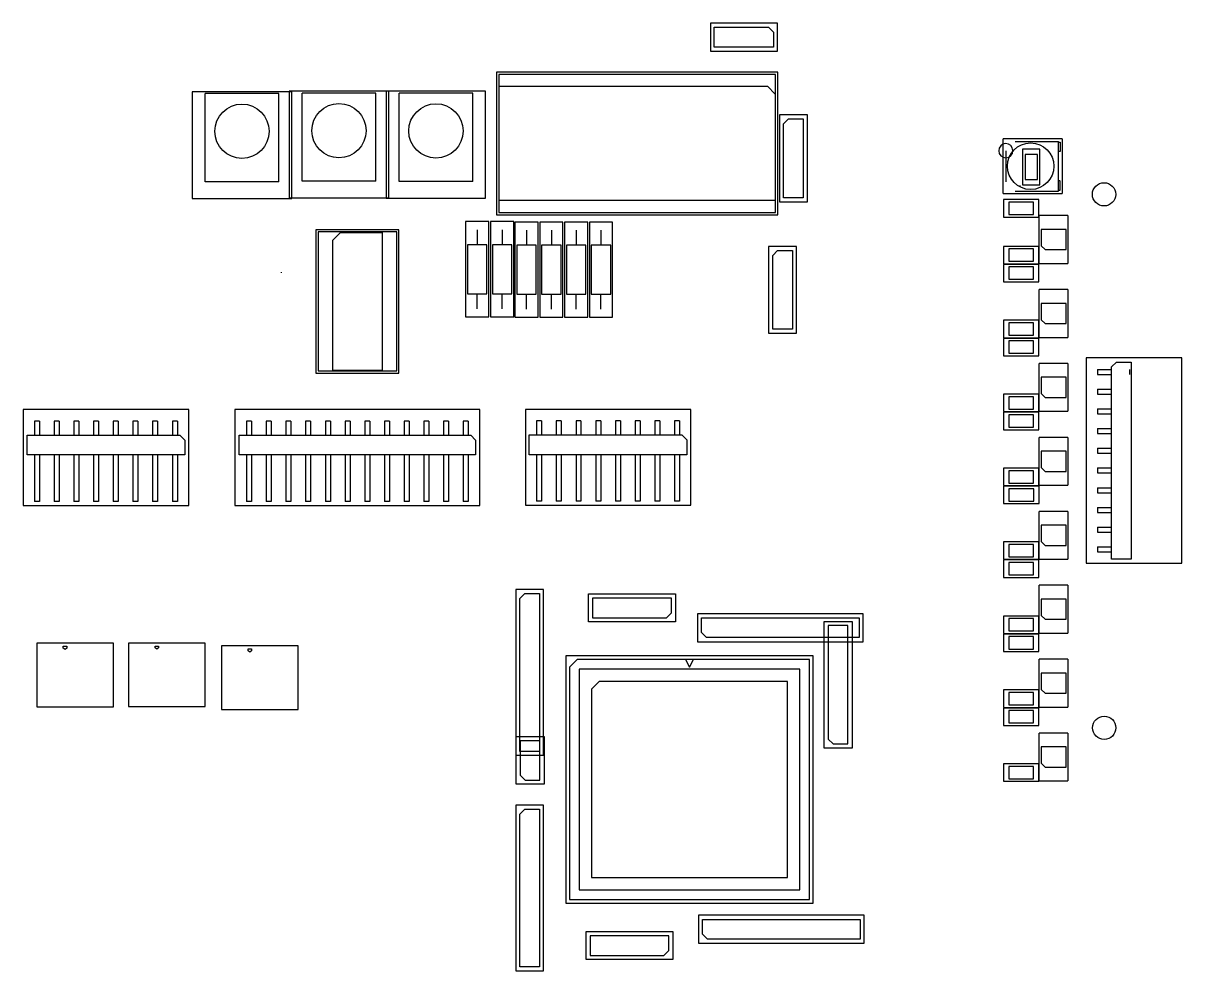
# Model space of a CAD drawing. Header units: metres. Extents: x -52 to 352, y -194 to -36.
# Drawn here: x 202.3 to 351.6, y -194.4 to -72.3 of the extents above; entities that cross this region are included whole.
import ezdxf

# ---------------------------------------------------------------- set-up
doc = ezdxf.new("R2010")
doc.units = ezdxf.units.M

msp = doc.modelspace()

# ---------------------------------------------------------------- linework, layer by layer
at = {"layer": 'BCrtYd', "color": 8}
for p, q in [((333.3025, -88.595), (331.0625, -88.595)), ((331.0625, -88.595), (331.0625, -93.155)), ((333.3025, -93.155), (333.3025, -88.595)), ((331.0625, -93.155), (333.3025, -93.155)), ((328.6125, -95.08), (328.6125, -97.32)), ((333.1725, -95.08), (328.6125, -95.08)), ((333.1725, -97.32), (333.1725, -95.08)), ((328.6125, -97.32), (333.1725, -97.32)), ((336.9175, -97.145), (333.2175, -97.145)), ((333.2175, -103.305), (333.2175, -97.145)), ((336.9175, -97.145), (336.9175, -103.305)), ((333.1725, -101.105), (328.6125, -101.105)), ((328.6125, -101.105), (328.6125, -103.345)), ((333.1725, -103.345), (333.1725, -101.105)), ((328.6125, -103.345), (333.1725, -103.345)), ((328.6125, -103.43), (328.6125, -105.67)), ((333.1725, -103.43), (328.6125, -103.43)), ((333.1725, -105.67), (333.1725, -103.43)), ((333.2175, -103.305), (336.9175, -103.305)), ((328.6125, -105.67), (333.1725, -105.67)), ((336.9175, -106.67), (333.2175, -106.67)), ((333.2175, -112.83), (333.2175, -106.67)), ((336.9175, -106.67), (336.9175, -112.83)), ((328.6125, -110.63), (328.6125, -112.87)), ((333.1725, -110.63), (328.6125, -110.63)), ((333.1725, -112.87), (333.1725, -110.63)), ((328.6125, -112.87), (333.1725, -112.87)), ((333.1725, -112.955), (328.6125, -112.955)), ((328.6125, -112.955), (328.6125, -115.195)), ((333.1725, -115.195), (333.1725, -112.955)), ((333.2175, -112.83), (336.9175, -112.83)), ((328.6125, -115.195), (333.1725, -115.195)), ((336.9175, -116.195), (333.2175, -116.195)), ((333.2175, -122.355), (333.2175, -116.195)), ((336.9175, -116.195), (336.9175, -122.355)), ((333.1725, -120.155), (328.6125, -120.155)), ((328.6125, -120.155), (328.6125, -122.395)), ((333.1725, -122.395), (333.1725, -120.155)), ((328.6125, -122.395), (333.1725, -122.395)), ((333.2175, -122.355), (336.9175, -122.355)), ((333.1725, -122.48), (328.6125, -122.48)), ((328.6125, -122.48), (328.6125, -124.72)), ((333.1725, -124.72), (333.1725, -122.48)), ((328.6125, -124.72), (333.1725, -124.72)), ((333.2175, -131.88), (333.2175, -125.72)), ((336.9175, -125.72), (333.2175, -125.72)), ((336.9175, -125.72), (336.9175, -131.88)), ((328.6125, -129.68), (328.6125, -131.92)), ((333.1725, -129.68), (328.6125, -129.68)), ((333.1725, -131.92), (333.1725, -129.68)), ((328.6125, -131.92), (333.1725, -131.92)), ((328.625, -132.005), (328.625, -134.245)), ((333.185, -132.005), (328.625, -132.005)), ((333.185, -134.245), (333.185, -132.005)), ((333.2175, -131.88), (336.9175, -131.88)), ((328.625, -134.245), (333.185, -134.245)), ((336.9175, -135.245), (333.2175, -135.245)), ((333.2175, -141.405), (333.2175, -135.245)), ((336.9175, -135.245), (336.9175, -141.405)), ((333.1725, -139.18), (328.6125, -139.18)), ((328.6125, -139.18), (328.6125, -141.42)), ((333.1725, -141.42), (333.1725, -139.18)), ((328.6125, -141.42), (333.1725, -141.42)), ((333.1725, -141.505), (328.6125, -141.505)), ((328.6125, -141.505), (328.6125, -143.745)), ((333.1725, -143.745), (333.1725, -141.505)), ((333.2175, -141.405), (336.9175, -141.405)), ((328.6125, -143.745), (333.1725, -143.745)), ((333.2175, -150.93), (333.2175, -144.77)), ((336.9175, -144.77), (333.2175, -144.77)), ((336.9175, -144.77), (336.9175, -150.93)), ((275.14, -149.485), (275.14, -145.885)), ((275.14, -145.885), (286.34, -145.885)), ((286.34, -145.885), (286.34, -149.485)), ((328.6125, -148.73), (328.6125, -150.97)), ((333.1725, -148.73), (328.6125, -148.73)), ((333.1725, -150.97), (333.1725, -148.73)), ((286.34, -149.485), (275.14, -149.485)), ((305.49, -149.435), (309.09, -149.435)), ((305.49, -165.735), (305.49, -149.435)), ((309.09, -149.435), (309.09, -165.735)), ((328.6125, -150.97), (333.1725, -150.97)), ((328.6125, -151.055), (328.6125, -153.295)), ((333.1725, -151.055), (328.6125, -151.055)), ((333.1725, -153.295), (333.1725, -151.055)), ((333.2175, -150.93), (336.9175, -150.93)), ((328.6125, -153.295), (333.1725, -153.295)), ((336.9175, -154.295), (333.2175, -154.295)), ((333.2175, -160.455), (333.2175, -154.295)), ((336.9175, -154.295), (336.9175, -160.455)), ((328.6125, -158.255), (328.6125, -160.495)), ((333.1725, -158.255), (328.6125, -158.255)), ((333.1725, -160.495), (333.1725, -158.255)), ((328.6125, -160.495), (333.1725, -160.495)), ((333.1725, -160.58), (328.6125, -160.58)), ((328.6125, -160.58), (328.6125, -162.82)), ((333.1725, -162.82), (333.1725, -160.58)), ((333.2175, -160.455), (336.9175, -160.455)), ((265.79, -170.41), (265.79, -164.26)), ((265.79, -164.26), (269.39, -164.26)), ((269.39, -164.26), (269.39, -170.41)), ((328.6125, -162.82), (333.1725, -162.82)), ((333.2175, -169.98), (333.2175, -163.82)), ((336.9175, -163.82), (333.2175, -163.82)), ((336.9175, -163.82), (336.9175, -169.98)), ((309.09, -165.735), (305.49, -165.735)), ((333.1725, -167.78), (328.6125, -167.78)), ((328.6125, -167.78), (328.6125, -170.02)), ((333.1725, -170.02), (333.1725, -167.78)), ((328.6125, -170.02), (333.1725, -170.02)), ((333.2175, -169.98), (336.9175, -169.98)), ((269.39, -170.41), (265.79, -170.41)), ((274.81, -189.385), (286.01, -189.385)), ((274.81, -192.985), (274.81, -189.385)), ((286.01, -189.385), (286.01, -192.985)), ((286.01, -192.985), (274.81, -192.985))]:
    msp.add_line(p, q, dxfattribs=at)
at = {"layer": 'BFab', "color": 6}
for p, q in [((332.9825, -89.275), (331.3825, -89.275)), ((331.3825, -89.275), (331.3825, -92.475)), ((332.9825, -92.475), (332.9825, -89.275)), ((331.3825, -92.475), (332.9825, -92.475)), ((329.2925, -95.4), (329.2925, -97)), ((332.4925, -95.4), (329.2925, -95.4)), ((332.4925, -97), (332.4925, -95.4)), ((329.2925, -97), (332.4925, -97)), ((336.6675, -98.925), (333.4675, -98.925)), ((333.4675, -98.925), (333.4675, -101.025)), ((336.6675, -101.525), (336.6675, -98.925)), ((329.2925, -101.425), (329.2925, -103.025)), ((332.4925, -101.425), (329.2925, -101.425)), ((332.4925, -103.025), (332.4925, -101.425)), ((333.4675, -101.025), (333.9675, -101.525)), ((333.9675, -101.525), (336.6675, -101.525)), ((329.2925, -103.025), (332.4925, -103.025)), ((329.2925, -103.75), (329.2925, -105.35)), ((332.4925, -103.75), (329.2925, -103.75)), ((332.4925, -105.35), (332.4925, -103.75)), ((329.2925, -105.35), (332.4925, -105.35)), ((336.6675, -108.45), (333.4675, -108.45)), ((333.4675, -108.45), (333.4675, -110.55)), ((336.6675, -111.05), (336.6675, -108.45)), ((329.2925, -110.95), (329.2925, -112.55)), ((332.4925, -110.95), (329.2925, -110.95)), ((332.4925, -112.55), (332.4925, -110.95)), ((333.4675, -110.55), (333.9675, -111.05)), ((333.9675, -111.05), (336.6675, -111.05)), ((329.2925, -112.55), (332.4925, -112.55)), ((332.4925, -113.275), (329.2925, -113.275)), ((329.2925, -113.275), (329.2925, -114.875)), ((332.4925, -114.875), (332.4925, -113.275)), ((329.2925, -114.875), (332.4925, -114.875)), ((336.6675, -117.975), (333.4675, -117.975)), ((333.4675, -117.975), (333.4675, -120.075)), ((336.6675, -120.575), (336.6675, -117.975)), ((329.2925, -120.475), (329.2925, -122.075)), ((332.4925, -120.475), (329.2925, -120.475)), ((332.4925, -122.075), (332.4925, -120.475)), ((333.4675, -120.075), (333.9675, -120.575)), ((333.9675, -120.575), (336.6675, -120.575)), ((329.2925, -122.075), (332.4925, -122.075)), ((329.2925, -122.8), (329.2925, -124.4)), ((332.4925, -122.8), (329.2925, -122.8)), ((332.4925, -124.4), (332.4925, -122.8)), ((329.2925, -124.4), (332.4925, -124.4)), ((336.6675, -127.5), (333.4675, -127.5)), ((333.4675, -127.5), (333.4675, -129.6)), ((336.6675, -130.1), (336.6675, -127.5)), ((333.4675, -129.6), (333.9675, -130.1)), ((329.2925, -130), (329.2925, -131.6)), ((332.4925, -130), (329.2925, -130)), ((332.4925, -131.6), (332.4925, -130)), ((333.9675, -130.1), (336.6675, -130.1)), ((329.2925, -131.6), (332.4925, -131.6)), ((332.505, -132.325), (329.305, -132.325)), ((329.305, -132.325), (329.305, -133.925)), ((332.505, -133.925), (332.505, -132.325)), ((329.305, -133.925), (332.505, -133.925)), ((333.4675, -137.025), (333.4675, -139.125)), ((336.6675, -137.025), (333.4675, -137.025)), ((336.6675, -139.625), (336.6675, -137.025)), ((332.4925, -139.5), (329.2925, -139.5)), ((329.2925, -139.5), (329.2925, -141.1)), ((332.4925, -141.1), (332.4925, -139.5)), ((333.4675, -139.125), (333.9675, -139.625)), ((333.9675, -139.625), (336.6675, -139.625)), ((329.2925, -141.1), (332.4925, -141.1)), ((329.2925, -141.825), (329.2925, -143.425)), ((332.4925, -141.825), (329.2925, -141.825)), ((332.4925, -143.425), (332.4925, -141.825)), ((329.2925, -143.425), (332.4925, -143.425)), ((285.81, -146.415), (275.65, -146.415)), ((275.65, -146.415), (275.65, -148.955)), ((285.81, -148.32), (285.81, -146.415)), ((333.4675, -146.55), (333.4675, -148.65)), ((336.6675, -146.55), (333.4675, -146.55)), ((336.6675, -149.15), (336.6675, -146.55)), ((275.65, -148.955), (285.175, -148.955)), ((285.175, -148.955), (285.81, -148.32)), ((329.2925, -149.05), (329.2925, -150.65)), ((332.4925, -149.05), (329.2925, -149.05)), ((332.4925, -150.65), (332.4925, -149.05)), ((333.4675, -148.65), (333.9675, -149.15)), ((333.9675, -149.15), (336.6675, -149.15)), ((306.02, -149.965), (306.02, -164.57)), ((308.56, -149.965), (306.02, -149.965)), ((308.56, -165.205), (308.56, -149.965)), ((329.2925, -150.65), (332.4925, -150.65)), ((332.4925, -151.375), (329.2925, -151.375)), ((329.2925, -151.375), (329.2925, -152.975)), ((332.4925, -152.975), (332.4925, -151.375)), ((329.2925, -152.975), (332.4925, -152.975)), ((333.4675, -156.075), (333.4675, -158.175)), ((336.6675, -156.075), (333.4675, -156.075)), ((336.6675, -158.675), (336.6675, -156.075)), ((333.4675, -158.175), (333.9675, -158.675)), ((329.2925, -158.575), (329.2925, -160.175)), ((332.4925, -158.575), (329.2925, -158.575)), ((332.4925, -160.175), (332.4925, -158.575)), ((333.9675, -158.675), (336.6675, -158.675)), ((329.2925, -160.175), (332.4925, -160.175)), ((329.2925, -160.9), (329.2925, -162.5)), ((332.4925, -160.9), (329.2925, -160.9)), ((332.4925, -162.5), (332.4925, -160.9)), ((329.2925, -162.5), (332.4925, -162.5)), ((266.32, -164.8), (266.32, -169.245)), ((268.86, -164.8), (266.32, -164.8)), ((268.86, -169.88), (268.86, -164.8)), ((306.02, -164.57), (306.655, -165.205)), ((306.655, -165.205), (308.56, -165.205)), ((336.6675, -165.6), (333.4675, -165.6)), ((333.4675, -165.6), (333.4675, -167.7)), ((336.6675, -168.2), (336.6675, -165.6)), ((332.4925, -168.1), (329.2925, -168.1)), ((329.2925, -168.1), (329.2925, -169.7)), ((332.4925, -169.7), (332.4925, -168.1)), ((333.4675, -167.7), (333.9675, -168.2)), ((333.9675, -168.2), (336.6675, -168.2)), ((266.32, -169.245), (266.955, -169.88)), ((266.955, -169.88), (268.86, -169.88)), ((329.2925, -169.7), (332.4925, -169.7)), ((285.48, -189.915), (275.32, -189.915)), ((275.32, -189.915), (275.32, -192.455)), ((285.48, -191.82), (285.48, -189.915)), ((275.32, -192.455), (284.845, -192.455)), ((284.845, -192.455), (285.48, -191.82))]:
    msp.add_line(p, q, dxfattribs=at)
at = {"layer": 'Edge', "color": 2}
msp.add_line((235.51125, -104.425), (235.51125, -104.525), dxfattribs=at)
for centre in [(341.5675, -94.4), (341.5925, -163.125)]:
    msp.add_circle(centre, 1.5, dxfattribs=at)
at = {"layer": 'FCrtYd', "color": 7}
for p, q in [((290.83, -72.35), (290.83, -75.95)), ((299.48, -72.35), (290.83, -72.35)), ((299.48, -75.95), (299.48, -72.35)), ((290.83, -75.95), (299.48, -75.95)), ((299.505, -78.675), (263.255, -78.675)), ((263.255, -78.675), (263.255, -97.025)), ((299.505, -97.025), (299.505, -78.675)), ((236.865, -81.175), (224.045, -81.175)), ((224.045, -81.175), (224.045, -94.925)), ((236.545, -81.1), (236.545, -94.85)), ((249.365, -81.1), (236.545, -81.1)), ((236.865, -94.925), (236.865, -81.175)), ((249.045, -81.125), (249.045, -94.875)), ((261.865, -81.125), (249.045, -81.125)), ((249.365, -94.85), (249.365, -81.1)), ((261.865, -94.875), (261.865, -81.125)), ((303.33, -84.15), (299.73, -84.15)), ((299.73, -84.15), (299.73, -95.35)), ((303.33, -95.35), (303.33, -84.15)), ((336.1575, -87.245), (328.5775, -87.245)), ((328.5775, -94.305), (328.5775, -87.245)), ((336.1575, -87.245), (336.1575, -94.305)), ((224.045, -94.925), (236.865, -94.925)), ((236.545, -94.85), (249.365, -94.85)), ((249.045, -94.875), (261.865, -94.875)), ((299.73, -95.35), (303.33, -95.35)), ((328.5775, -94.305), (336.1575, -94.305)), ((263.255, -97.025), (299.505, -97.025)), ((259.28, -97.92), (259.28, -110.18)), ((262.28, -97.92), (259.28, -97.92)), ((262.28, -110.18), (262.28, -97.92)), ((265.48, -97.92), (262.48, -97.92)), ((262.48, -97.92), (262.48, -110.18)), ((265.48, -110.18), (265.48, -97.92)), ((265.63, -97.97), (265.63, -110.23)), ((268.63, -97.97), (265.63, -97.97)), ((268.63, -110.23), (268.63, -97.97)), ((268.83, -97.97), (268.83, -110.23)), ((271.83, -97.97), (268.83, -97.97)), ((271.83, -110.23), (271.83, -97.97)), ((272.03, -97.97), (272.03, -110.23)), ((275.03, -97.97), (272.03, -97.97)), ((275.03, -110.23), (275.03, -97.97)), ((275.23, -97.97), (275.23, -110.23)), ((278.23, -97.97), (275.23, -97.97)), ((278.23, -110.23), (278.23, -97.97)), ((239.98, -98.975), (239.98, -117.425)), ((250.68, -98.975), (239.98, -98.975)), ((250.68, -117.425), (250.68, -98.975)), ((298.33, -101.1), (298.33, -112.3)), ((301.93, -101.1), (298.33, -101.1)), ((301.93, -112.3), (301.93, -101.1)), ((259.28, -110.18), (262.28, -110.18)), ((262.48, -110.18), (265.48, -110.18)), ((265.63, -110.23), (268.63, -110.23)), ((268.83, -110.23), (271.83, -110.23)), ((272.03, -110.23), (275.03, -110.23)), ((275.23, -110.23), (278.23, -110.23)), ((298.33, -112.3), (301.93, -112.3)), ((351.5925, -115.475), (339.2425, -115.475)), ((339.2425, -115.475), (339.2425, -141.925)), ((351.5925, -141.925), (351.5925, -115.475)), ((239.98, -117.425), (250.68, -117.425)), ((202.255, -122.125), (202.255, -134.475)), ((223.605, -122.125), (202.255, -122.125)), ((223.605, -134.475), (223.605, -122.125)), ((261.105, -122.125), (229.555, -122.125)), ((229.555, -122.125), (229.555, -134.475)), ((261.105, -134.475), (261.105, -122.125)), ((288.33, -122.1), (266.98, -122.1)), ((266.98, -122.1), (266.98, -134.45)), ((288.33, -134.45), (288.33, -122.1)), ((202.255, -134.475), (223.605, -134.475)), ((229.555, -134.475), (261.105, -134.475)), ((266.98, -134.45), (288.33, -134.45)), ((339.2425, -141.925), (351.5925, -141.925)), ((269.34, -145.31), (265.74, -145.31)), ((265.74, -145.31), (265.74, -166.66)), ((269.34, -166.66), (269.34, -145.31)), ((289.157738, -148.435), (289.157738, -152.035)), ((310.507738, -148.435), (289.157738, -148.435)), ((310.507738, -152.035), (310.507738, -148.435)), ((204.01, -152.235), (204.01, -160.425)), ((213.9, -152.235), (204.01, -152.235)), ((213.9, -160.425), (213.9, -152.235)), ((215.835, -152.21), (215.835, -160.4)), ((225.725, -152.21), (215.835, -152.21)), ((225.725, -160.4), (225.725, -152.21)), ((289.157738, -152.035), (310.507738, -152.035)), ((227.83, -152.58), (227.83, -160.77)), ((237.72, -152.58), (227.83, -152.58)), ((237.72, -160.77), (237.72, -152.58)), ((272.182738, -153.835), (272.182738, -185.735)), ((304.082738, -153.835), (272.182738, -153.835)), ((304.082738, -185.735), (304.082738, -153.835)), ((204.01, -160.425), (213.9, -160.425)), ((215.835, -160.4), (225.725, -160.4)), ((227.83, -160.77), (237.72, -160.77)), ((265.74, -166.66), (269.34, -166.66)), ((265.74, -173.085), (265.74, -194.435)), ((269.34, -173.085), (265.74, -173.085)), ((269.34, -194.435), (269.34, -173.085)), ((272.182738, -185.735), (304.082738, -185.735)), ((310.632738, -187.285), (289.282738, -187.285)), ((289.282738, -187.285), (289.282738, -190.885)), ((310.632738, -190.885), (310.632738, -187.285)), ((289.282738, -190.885), (310.632738, -190.885)), ((265.74, -194.435), (269.34, -194.435))]:
    msp.add_line(p, q, dxfattribs=at)
at = {"layer": 'FFab', "color": 5}
for p, q in [((291.33, -72.88), (298.315, -72.88)), ((291.33, -75.42), (291.33, -72.88)), ((298.315, -72.88), (298.95, -73.515)), ((298.95, -73.515), (298.95, -75.42)), ((298.95, -75.42), (291.33, -75.42)), ((299.235, -78.955), (263.555, -78.955)), ((263.555, -78.955), (263.555, -96.735)), ((299.235, -96.735), (299.235, -78.955)), ((263.615, -95.21), (263.615, -80.48)), ((263.615, -80.48), (298.175, -80.48)), ((298.175, -80.48), (299.175, -81.48)), ((225.705, -92.775), (225.705, -81.425)), ((235.205, -81.425), (225.705, -81.425)), ((235.205, -92.775), (235.205, -81.425)), ((247.705, -81.35), (238.205, -81.35)), ((238.205, -92.7), (238.205, -81.35)), ((247.705, -92.7), (247.705, -81.35)), ((250.705, -92.725), (250.705, -81.375)), ((260.205, -81.375), (250.705, -81.375)), ((260.205, -92.725), (260.205, -81.375)), ((299.175, -81.48), (299.175, -95.21)), ((300.26, -85.315), (300.895, -84.68)), ((300.895, -84.68), (302.8, -84.68)), ((302.8, -84.68), (302.8, -94.84)), ((300.26, -94.84), (300.26, -85.315)), ((330.1075, -87.575), (335.7075, -87.575)), ((335.7075, -93.975), (335.7075, -87.575)), ((335.7075, -87.675), (335.9075, -87.675)), ((335.9075, -87.675), (335.9075, -88.875)), ((328.9075, -88.775), (328.9075, -92.775)), ((335.9075, -88.875), (335.7075, -88.875)), ((235.205, -92.775), (225.705, -92.775)), ((247.705, -92.7), (238.205, -92.7)), ((260.205, -92.725), (250.705, -92.725)), ((330.1075, -93.975), (335.7075, -93.975)), ((335.9075, -92.675), (335.7075, -92.675)), ((335.7075, -93.875), (335.9075, -93.875)), ((335.9075, -93.875), (335.9075, -92.685)), ((299.175, -95.21), (263.615, -95.21)), ((302.8, -94.84), (300.26, -94.84)), ((263.555, -96.735), (299.235, -96.735)), ((250.42, -99.245), (240.26, -99.245)), ((240.26, -99.245), (240.26, -117.145)), ((242.165, -100.305), (243.165, -99.305)), ((243.165, -99.305), (248.515, -99.305)), ((248.515, -99.305), (248.515, -117.085)), ((250.42, -117.145), (250.42, -99.245)), ((260.78, -98.97), (260.78, -100.9)), ((263.98, -98.97), (263.98, -100.9)), ((267.13, -99.02), (267.13, -100.95)), ((270.33, -99.02), (270.33, -100.95)), ((273.53, -99.02), (273.53, -100.95)), ((276.73, -99.02), (276.73, -100.95)), ((242.165, -117.085), (242.165, -100.305)), ((262.03, -100.9), (259.53, -100.9)), ((259.53, -100.9), (259.53, -107.2)), ((262.03, -107.2), (262.03, -100.9)), ((265.23, -100.9), (262.73, -100.9)), ((262.73, -100.9), (262.73, -107.2)), ((265.23, -107.2), (265.23, -100.9)), ((265.88, -100.95), (265.88, -107.25)), ((268.38, -100.95), (265.88, -100.95)), ((268.38, -107.25), (268.38, -100.95)), ((271.58, -100.95), (269.08, -100.95)), ((269.08, -100.95), (269.08, -107.25)), ((271.58, -107.25), (271.58, -100.95)), ((274.78, -100.95), (272.28, -100.95)), ((272.28, -100.95), (272.28, -107.25)), ((274.78, -107.25), (274.78, -100.95)), ((277.98, -100.95), (275.48, -100.95)), ((275.48, -100.95), (275.48, -107.25)), ((277.98, -107.25), (277.98, -100.95)), ((298.86, -102.265), (299.495, -101.63)), ((298.86, -111.79), (298.86, -102.265)), ((299.495, -101.63), (301.4, -101.63)), ((301.4, -101.63), (301.4, -111.79)), ((259.53, -107.2), (262.03, -107.2)), ((260.78, -109.13), (260.78, -107.2)), ((262.73, -107.2), (265.23, -107.2)), ((263.98, -109.13), (263.98, -107.2)), ((265.88, -107.25), (268.38, -107.25)), ((267.13, -109.18), (267.13, -107.25)), ((269.08, -107.25), (271.58, -107.25)), ((270.33, -109.18), (270.33, -107.25)), ((272.28, -107.25), (274.78, -107.25)), ((273.53, -109.18), (273.53, -107.25)), ((275.48, -107.25), (277.98, -107.25)), ((276.73, -109.18), (276.73, -107.25)), ((301.4, -111.79), (298.86, -111.79)), ((342.5425, -116.64), (343.1775, -116.005)), ((343.1775, -116.005), (345.0825, -116.005)), ((345.0825, -116.005), (345.0825, -141.405)), ((240.26, -117.145), (250.42, -117.145)), ((248.515, -117.085), (242.165, -117.085)), ((340.7225, -116.955), (342.5425, -116.955)), ((340.7225, -116.955), (340.7225, -117.595)), ((340.7225, -117.595), (342.5425, -117.595)), ((342.5425, -141.405), (342.5425, -116.64)), ((344.8425, -116.955), (344.8425, -117.595)), ((340.7225, -119.495), (340.7225, -120.135)), ((340.7225, -119.495), (342.5425, -119.495)), ((340.7225, -120.135), (342.5425, -120.135)), ((340.7225, -122.035), (340.7225, -122.675)), ((340.7225, -122.035), (342.5425, -122.035)), ((203.705, -123.605), (203.705, -125.425)), ((204.345, -123.605), (203.705, -123.605)), ((204.345, -123.605), (204.345, -125.425)), ((206.245, -123.605), (206.245, -125.425)), ((206.885, -123.605), (206.245, -123.605)), ((206.885, -123.605), (206.885, -125.425)), ((208.785, -123.605), (208.785, -125.425)), ((209.425, -123.605), (208.785, -123.605)), ((209.425, -123.605), (209.425, -125.425)), ((211.965, -123.605), (211.325, -123.605)), ((211.325, -123.605), (211.325, -125.425)), ((211.965, -123.605), (211.965, -125.425)), ((214.505, -123.605), (213.865, -123.605)), ((213.865, -123.605), (213.865, -125.425)), ((214.505, -123.605), (214.505, -125.425)), ((216.405, -123.605), (216.405, -125.425)), ((217.045, -123.605), (216.405, -123.605)), ((217.045, -123.605), (217.045, -125.425)), ((219.585, -123.605), (218.945, -123.605)), ((218.945, -123.605), (218.945, -125.425)), ((219.585, -123.605), (219.585, -125.425)), ((222.125, -123.605), (221.485, -123.605)), ((221.485, -123.605), (221.485, -125.425)), ((222.125, -123.605), (222.125, -125.425)), ((231.685, -123.605), (231.045, -123.605)), ((231.045, -123.605), (231.045, -125.425)), ((231.685, -123.605), (231.685, -125.425)), ((233.585, -123.605), (233.585, -125.425)), ((234.225, -123.605), (233.585, -123.605)), ((234.225, -123.605), (234.225, -125.425)), ((236.125, -123.605), (236.125, -125.425)), ((236.765, -123.605), (236.125, -123.605)), ((236.765, -123.605), (236.765, -125.425)), ((238.665, -123.605), (238.665, -125.425)), ((239.305, -123.605), (238.665, -123.605)), ((239.305, -123.605), (239.305, -125.425)), ((241.845, -123.605), (241.205, -123.605)), ((241.205, -123.605), (241.205, -125.425)), ((241.845, -123.605), (241.845, -125.425)), ((244.385, -123.605), (243.745, -123.605)), ((243.745, -123.605), (243.745, -125.425)), ((244.385, -123.605), (244.385, -125.425)), ((246.285, -123.605), (246.285, -125.425)), ((246.925, -123.605), (246.285, -123.605)), ((246.925, -123.605), (246.925, -125.425)), ((248.825, -123.605), (248.825, -125.425)), ((249.465, -123.605), (248.825, -123.605)), ((249.465, -123.605), (249.465, -125.425)), ((251.365, -123.605), (251.365, -125.425)), ((252.005, -123.605), (251.365, -123.605)), ((252.005, -123.605), (252.005, -125.425)), ((254.545, -123.605), (253.905, -123.605)), ((253.905, -123.605), (253.905, -125.425)), ((254.545, -123.605), (254.545, -125.425)), ((256.445, -123.605), (256.445, -125.425)), ((257.085, -123.605), (256.445, -123.605)), ((257.085, -123.605), (257.085, -125.425)), ((258.985, -123.605), (258.985, -125.425)), ((259.625, -123.605), (258.985, -123.605)), ((259.625, -123.605), (259.625, -125.425)), ((268.43, -123.58), (268.43, -125.4)), ((269.07, -123.58), (268.43, -123.58)), ((269.07, -123.58), (269.07, -125.4)), ((270.97, -123.58), (270.97, -125.4)), ((271.61, -123.58), (270.97, -123.58)), ((271.61, -123.58), (271.61, -125.4)), ((273.51, -123.58), (273.51, -125.4)), ((274.15, -123.58), (273.51, -123.58)), ((274.15, -123.58), (274.15, -125.4)), ((276.05, -123.58), (276.05, -125.4)), ((276.69, -123.58), (276.05, -123.58)), ((276.69, -123.58), (276.69, -125.4)), ((279.23, -123.58), (278.59, -123.58)), ((278.59, -123.58), (278.59, -125.4)), ((279.23, -123.58), (279.23, -125.4)), ((281.13, -123.58), (281.13, -125.4)), ((281.77, -123.58), (281.13, -123.58)), ((281.77, -123.58), (281.77, -125.4)), ((283.67, -123.58), (283.67, -125.4)), ((284.31, -123.58), (283.67, -123.58)), ((284.31, -123.58), (284.31, -125.4)), ((286.21, -123.58), (286.21, -125.4)), ((286.85, -123.58), (286.21, -123.58)), ((286.85, -123.58), (286.85, -125.4)), ((340.7225, -122.675), (342.5425, -122.675)), ((202.755, -125.425), (222.44, -125.425)), ((202.755, -127.965), (202.755, -125.425)), ((222.44, -125.425), (223.075, -126.06)), ((230.095, -127.965), (230.095, -125.425)), ((230.095, -125.425), (259.94, -125.425)), ((259.94, -125.425), (260.575, -126.06)), ((267.48, -125.4), (287.165, -125.4)), ((267.48, -127.94), (267.48, -125.4)), ((287.165, -125.4), (287.8, -126.035)), ((340.7225, -124.575), (342.5425, -124.575)), ((340.7225, -124.575), (340.7225, -125.215)), ((340.7225, -125.215), (342.5425, -125.215)), ((223.075, -126.06), (223.075, -127.965)), ((260.575, -126.06), (260.575, -127.965)), ((287.8, -126.035), (287.8, -127.94)), ((223.075, -127.965), (202.755, -127.965)), ((203.705, -127.965), (203.705, -133.965)), ((204.345, -127.965), (204.345, -133.965)), ((206.245, -127.965), (206.245, -133.965)), ((206.885, -127.965), (206.885, -133.965)), ((208.785, -127.965), (208.785, -133.965)), ((209.425, -127.965), (209.425, -133.965)), ((211.325, -127.965), (211.325, -133.965)), ((211.965, -127.965), (211.965, -133.965)), ((213.865, -127.965), (213.865, -133.965)), ((214.505, -127.965), (214.505, -133.965)), ((216.405, -127.965), (216.405, -133.965)), ((217.045, -127.965), (217.045, -133.965)), ((218.945, -127.965), (218.945, -133.965)), ((219.585, -127.965), (219.585, -133.965)), ((221.485, -127.965), (221.485, -133.965)), ((222.125, -127.965), (222.125, -133.965)), ((260.575, -127.965), (230.095, -127.965)), ((231.045, -127.965), (231.045, -133.965)), ((231.685, -127.965), (231.685, -133.965)), ((233.585, -127.965), (233.585, -133.965)), ((234.225, -127.965), (234.225, -133.965)), ((236.125, -127.965), (236.125, -133.965)), ((236.765, -127.965), (236.765, -133.965)), ((238.665, -127.965), (238.665, -133.965)), ((239.305, -127.965), (239.305, -133.965)), ((241.205, -127.965), (241.205, -133.965)), ((241.845, -127.965), (241.845, -133.965)), ((243.745, -127.965), (243.745, -133.965)), ((244.385, -127.965), (244.385, -133.965)), ((246.285, -127.965), (246.285, -133.965)), ((246.925, -127.965), (246.925, -133.965)), ((248.825, -127.965), (248.825, -133.965)), ((249.465, -127.965), (249.465, -133.965)), ((251.365, -127.965), (251.365, -133.965)), ((252.005, -127.965), (252.005, -133.965)), ((253.905, -127.965), (253.905, -133.965)), ((254.545, -127.965), (254.545, -133.965)), ((256.445, -127.965), (256.445, -133.965)), ((257.085, -127.965), (257.085, -133.965)), ((258.985, -127.965), (258.985, -133.965)), ((259.625, -127.965), (259.625, -133.965)), ((287.8, -127.94), (267.48, -127.94)), ((268.43, -127.94), (268.43, -133.94)), ((269.07, -127.94), (269.07, -133.94)), ((270.97, -127.94), (270.97, -133.94)), ((271.61, -127.94), (271.61, -133.94)), ((273.51, -127.94), (273.51, -133.94)), ((274.15, -127.94), (274.15, -133.94)), ((276.05, -127.94), (276.05, -133.94)), ((276.69, -127.94), (276.69, -133.94)), ((278.59, -127.94), (278.59, -133.94)), ((279.23, -127.94), (279.23, -133.94)), ((281.13, -127.94), (281.13, -133.94)), ((281.77, -127.94), (281.77, -133.94)), ((283.67, -127.94), (283.67, -133.94)), ((284.31, -127.94), (284.31, -133.94)), ((286.21, -127.94), (286.21, -133.94)), ((286.85, -127.94), (286.85, -133.94)), ((340.7225, -127.115), (342.5425, -127.115)), ((340.7225, -127.115), (340.7225, -127.755)), ((340.7225, -127.755), (342.5425, -127.755)), ((340.7225, -129.655), (340.7225, -130.295)), ((340.7225, -129.655), (342.5425, -129.655)), ((340.7225, -130.295), (342.5425, -130.295)), ((340.7225, -132.195), (342.5425, -132.195)), ((340.7225, -132.195), (340.7225, -132.835)), ((340.7225, -132.835), (342.5425, -132.835)), ((204.345, -133.965), (203.705, -133.965)), ((206.885, -133.965), (206.245, -133.965)), ((209.425, -133.965), (208.785, -133.965)), ((211.965, -133.965), (211.325, -133.965)), ((214.505, -133.965), (213.865, -133.965)), ((217.045, -133.965), (216.405, -133.965)), ((219.585, -133.965), (218.945, -133.965)), ((222.125, -133.965), (221.485, -133.965)), ((231.685, -133.965), (231.045, -133.965)), ((234.225, -133.965), (233.585, -133.965)), ((236.765, -133.965), (236.125, -133.965)), ((239.305, -133.965), (238.665, -133.965)), ((241.845, -133.965), (241.205, -133.965)), ((244.385, -133.965), (243.745, -133.965)), ((246.925, -133.965), (246.285, -133.965)), ((249.465, -133.965), (248.825, -133.965)), ((252.005, -133.965), (251.365, -133.965)), ((254.545, -133.965), (253.905, -133.965)), ((257.085, -133.965), (256.445, -133.965)), ((259.625, -133.965), (258.985, -133.965)), ((269.07, -133.94), (268.43, -133.94)), ((271.61, -133.94), (270.97, -133.94)), ((274.15, -133.94), (273.51, -133.94)), ((276.69, -133.94), (276.05, -133.94)), ((279.23, -133.94), (278.59, -133.94)), ((281.77, -133.94), (281.13, -133.94)), ((284.31, -133.94), (283.67, -133.94)), ((286.85, -133.94), (286.21, -133.94)), ((340.7225, -134.735), (342.5425, -134.735)), ((340.7225, -134.735), (340.7225, -135.375)), ((340.7225, -135.375), (342.5425, -135.375)), ((340.7225, -137.275), (342.5425, -137.275)), ((340.7225, -137.275), (340.7225, -137.915)), ((340.7225, -137.915), (342.5425, -137.915)), ((340.7225, -139.815), (342.5425, -139.815)), ((340.7225, -139.815), (340.7225, -140.455)), ((340.7225, -140.455), (342.5425, -140.455)), ((345.0825, -141.405), (342.5425, -141.405)), ((266.27, -146.475), (266.905, -145.84)), ((266.905, -145.84), (268.81, -145.84)), ((268.81, -145.84), (268.81, -166.16)), ((266.27, -166.16), (266.27, -146.475)), ((289.687738, -148.965), (310.007738, -148.965)), ((289.687738, -150.87), (289.687738, -148.965)), ((310.007738, -148.965), (310.007738, -151.505)), ((290.322738, -151.505), (289.687738, -150.87)), ((310.007738, -151.505), (290.322738, -151.505)), ((207.425, -152.85), (207.425, -152.625)), ((207.425, -152.625), (207.875, -152.625)), ((207.65, -153.025), (207.425, -152.85)), ((207.875, -152.85), (207.65, -153.025)), ((207.875, -152.625), (207.875, -152.85)), ((219.25, -152.825), (219.25, -152.6)), ((219.25, -152.6), (219.7, -152.6)), ((219.475, -153), (219.25, -152.825)), ((219.7, -152.825), (219.475, -153)), ((219.7, -152.6), (219.7, -152.825)), ((231.245, -153.195), (231.245, -152.97)), ((231.245, -152.97), (231.695, -152.97)), ((231.47, -153.37), (231.245, -153.195)), ((231.695, -153.195), (231.47, -153.37)), ((231.695, -152.97), (231.695, -153.195)), ((273.657738, -154.31), (272.657738, -155.31)), ((272.657738, -155.31), (272.657738, -185.26)), ((303.607738, -154.31), (273.657738, -154.31)), ((287.632738, -154.31), (288.132738, -155.31)), ((288.132738, -155.31), (288.632738, -154.31)), ((303.607738, -185.26), (303.607738, -154.31)), ((302.337738, -155.58), (273.927738, -155.58)), ((273.927738, -155.58), (273.927738, -183.99)), ((302.337738, -183.99), (302.337738, -155.58)), ((276.497738, -157.15), (275.497738, -158.15)), ((275.497738, -158.15), (275.497738, -182.42)), ((300.767738, -157.15), (276.497738, -157.15)), ((300.767738, -182.42), (300.767738, -157.15)), ((268.81, -166.16), (266.27, -166.16)), ((266.27, -174.25), (266.905, -173.615)), ((266.27, -193.935), (266.27, -174.25)), ((266.905, -173.615), (268.81, -173.615)), ((268.81, -173.615), (268.81, -193.935)), ((275.497738, -182.42), (300.767738, -182.42)), ((273.927738, -183.99), (302.337738, -183.99)), ((272.657738, -185.26), (303.607738, -185.26)), ((289.812738, -187.815), (310.132738, -187.815)), ((289.812738, -189.72), (289.812738, -187.815)), ((310.132738, -187.815), (310.132738, -190.355)), ((290.447738, -190.355), (289.812738, -189.72)), ((310.132738, -190.355), (290.447738, -190.355)), ((268.81, -193.935), (266.27, -193.935))]:
    msp.add_line(p, q, dxfattribs=at)
for centre, radius in [((230.455, -86.275), 3.5), ((242.955, -86.2), 3.5), ((255.455, -86.225), 3.5), ((332.1075, -90.775), 3)]:
    msp.add_circle(centre, radius, dxfattribs=at)
for centre, start, end in [((328.9075, -88.775), 1.485459, 0.785459), ((330.1075, -93.975), 43.786564, 48.286564)]:
    msp.add_arc(centre, 0.91844, start, end, dxfattribs=at)

doc.saveas('drawing.dxf')
